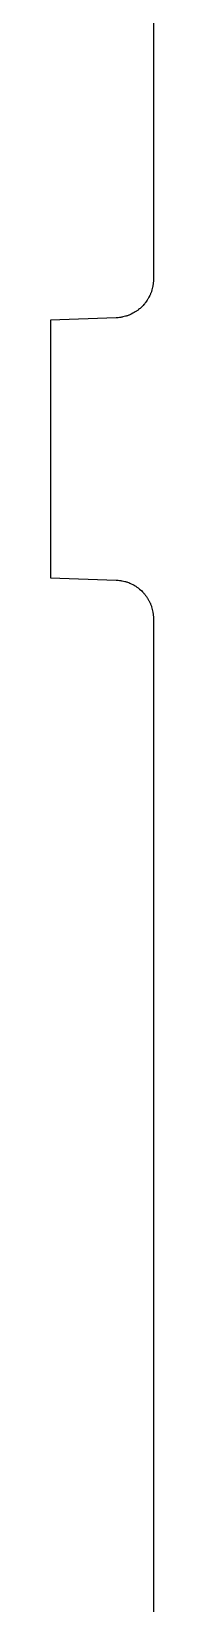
# Model space of a CAD drawing. Header units: metres. Extents: x 0 to 334, y 0 to 488.
# Drawn here: x -0.1 to 3.9, y 366 to 427 of the extents above; entities that cross this region are included whole.
import ezdxf

# ---------------------------------------------------------------- set-up
doc = ezdxf.new("R2010")
doc.units = ezdxf.units.M

msp = doc.modelspace()

# ---------------------------------------------------------------- linework, layer by layer
for p, q in [((3.90039, 434.3), (3.90039, 417.389)), ((3.89453, 417.258), (3.88867, 417.205)), ((3.89648, 417.283), (3.89453, 417.258)), ((3.89746, 417.31), (3.89648, 417.283)), ((3.89941, 417.336), (3.89746, 417.31)), ((3.90039, 417.389), (3.89941, 417.362)), ((3.89941, 417.362), (3.89941, 417.336)), ((3.69922, 416.639), (3.68555, 416.615)), ((3.72461, 416.684), (3.69922, 416.639)), ((3.75977, 416.754), (3.72461, 416.684)), ((3.77051, 416.778), (3.75977, 416.754)), ((3.78027, 416.802), (3.77051, 416.778)), ((3.79102, 416.826), (3.78027, 416.802)), ((3.80078, 416.851), (3.79102, 416.826)), ((3.81836, 416.899), (3.80078, 416.851)), ((3.82617, 416.925), (3.81836, 416.899)), ((3.83398, 416.949), (3.82617, 416.925)), ((3.8418, 416.975), (3.83398, 416.949)), ((3.85547, 417.025), (3.8418, 416.975)), ((3.86719, 417.076), (3.85547, 417.025)), ((3.87207, 417.102), (3.86719, 417.076)), ((3.87695, 417.128), (3.87207, 417.102)), ((3.88184, 417.153), (3.87695, 417.128)), ((3.88574, 417.18), (3.88184, 417.153)), ((3.88867, 417.205), (3.88574, 417.18)), ((3.03418, 416.028), (3.00977, 416.018)), ((3.10449, 416.063), (3.03418, 416.028)), ((3.12695, 416.076), (3.10449, 416.063)), ((3.15039, 416.089), (3.12695, 416.076)), ((3.19531, 416.116), (3.15039, 416.089)), ((3.2168, 416.13), (3.19531, 416.116)), ((3.23926, 416.145), (3.2168, 416.13)), ((3.26074, 416.159), (3.23926, 416.145)), ((3.28125, 416.175), (3.26074, 416.159)), ((3.30273, 416.19), (3.28125, 416.175)), ((3.32324, 416.206), (3.30273, 416.19)), ((3.36426, 416.239), (3.32324, 416.206)), ((3.38379, 416.256), (3.36426, 416.239)), ((3.42285, 416.291), (3.38379, 416.256)), ((3.46094, 416.327), (3.42285, 416.291)), ((3.49707, 416.365), (3.46094, 416.327)), ((3.53223, 416.404), (3.49707, 416.365)), ((3.54883, 416.424), (3.53223, 416.404)), ((3.58203, 416.465), (3.54883, 416.424)), ((3.59766, 416.485), (3.58203, 416.465)), ((3.62891, 416.528), (3.59766, 416.485)), ((3.6582, 416.571), (3.62891, 416.528)), ((3.67188, 416.594), (3.6582, 416.571)), ((3.68555, 416.615), (3.67188, 416.594)), ((2.45215, 415.889), (-0.09961, 415.8)), ((-0.09961, 415.8), (-0.09961, 405.8)), ((2.47852, 415.891), (2.45215, 415.889)), ((2.50488, 415.892), (2.47852, 415.891)), ((2.53027, 415.894), (2.50488, 415.892)), ((2.58301, 415.899), (2.53027, 415.894)), ((2.6084, 415.902), (2.58301, 415.899)), ((2.63477, 415.906), (2.6084, 415.902)), ((2.66016, 415.911), (2.63477, 415.906)), ((2.68652, 415.916), (2.66016, 415.911)), ((2.71191, 415.921), (2.68652, 415.916)), ((2.7627, 415.933), (2.71191, 415.921)), ((2.81348, 415.946), (2.7627, 415.933)), ((2.83887, 415.954), (2.81348, 415.946)), ((2.86328, 415.962), (2.83887, 415.954)), ((2.88867, 415.97), (2.86328, 415.962)), ((2.91309, 415.979), (2.88867, 415.97)), ((2.9375, 415.988), (2.91309, 415.979)), ((2.96191, 415.997), (2.9375, 415.988)), ((2.98633, 416.008), (2.96191, 415.997)), ((3.00977, 416.018), (2.98633, 416.008)), ((-0.09961, 405.8), (2.45215, 405.711)), ((2.45215, 405.711), (2.47852, 405.71)), ((2.47852, 405.71), (2.50488, 405.708)), ((2.50488, 405.708), (2.53027, 405.706)), ((2.53027, 405.706), (2.58301, 405.7)), ((2.58301, 405.7), (2.6084, 405.697)), ((2.6084, 405.697), (2.63477, 405.693)), ((2.63477, 405.693), (2.66016, 405.689)), ((2.66016, 405.689), (2.68652, 405.685)), ((2.68652, 405.685), (2.78809, 405.661)), ((2.78809, 405.661), (2.81348, 405.653)), ((2.81348, 405.653), (2.83887, 405.646)), ((2.83887, 405.646), (2.86328, 405.639)), ((2.86328, 405.639), (2.88867, 405.63)), ((2.88867, 405.63), (2.9375, 405.612)), ((2.9375, 405.612), (2.98633, 405.593)), ((2.98633, 405.593), (3.00977, 405.582)), ((3.00977, 405.582), (3.03418, 405.571)), ((3.03418, 405.571), (3.10449, 405.536)), ((3.10449, 405.536), (3.12695, 405.523)), ((3.12695, 405.523), (3.15039, 405.511)), ((3.15039, 405.511), (3.19531, 405.483)), ((3.19531, 405.483), (3.2168, 405.47)), ((3.2168, 405.47), (3.23926, 405.455)), ((3.23926, 405.455), (3.26074, 405.44)), ((3.26074, 405.44), (3.28125, 405.426)), ((3.28125, 405.426), (3.30273, 405.41)), ((3.30273, 405.41), (3.32324, 405.394)), ((3.32324, 405.394), (3.34375, 405.378)), ((3.34375, 405.378), (3.36426, 405.361)), ((3.36426, 405.361), (3.44238, 405.291)), ((3.44238, 405.291), (3.47949, 405.254)), ((3.47949, 405.254), (3.49707, 405.234)), ((3.49707, 405.234), (3.51465, 405.216)), ((3.51465, 405.216), (3.53223, 405.196)), ((3.53223, 405.196), (3.54883, 405.176)), ((3.54883, 405.176), (3.56543, 405.156)), ((3.56543, 405.156), (3.58203, 405.136)), ((3.58203, 405.136), (3.59766, 405.114)), ((3.59766, 405.114), (3.61328, 405.094)), ((3.61328, 405.094), (3.62891, 405.072)), ((3.62891, 405.072), (3.64355, 405.051)), ((3.64355, 405.051), (3.6582, 405.028)), ((3.6582, 405.028), (3.67188, 405.007)), ((3.67188, 405.007), (3.69922, 404.962)), ((3.69922, 404.962), (3.71191, 404.939)), ((3.71191, 404.939), (3.72461, 404.916)), ((3.72461, 404.916), (3.75977, 404.846)), ((3.75977, 404.846), (3.77051, 404.822)), ((3.77051, 404.822), (3.78027, 404.798)), ((3.78027, 404.798), (3.79102, 404.773)), ((3.79102, 404.773), (3.80078, 404.749)), ((3.80078, 404.749), (3.81836, 404.7)), ((3.81836, 404.7), (3.82617, 404.676)), ((3.82617, 404.676), (3.8418, 404.625)), ((3.8418, 404.625), (3.85547, 404.574)), ((3.85547, 404.574), (3.86719, 404.523)), ((3.86719, 404.523), (3.87695, 404.473)), ((3.87695, 404.473), (3.88184, 404.446)), ((3.88184, 404.446), (3.88574, 404.421)), ((3.88574, 404.421), (3.8916, 404.368)), ((3.8916, 404.368), (3.89453, 404.343)), ((3.89453, 404.343), (3.89648, 404.316)), ((3.89648, 404.316), (3.89746, 404.29)), ((3.89746, 404.29), (3.89941, 404.264)), ((3.89941, 404.264), (3.89941, 404.238)), ((3.89941, 404.238), (3.90039, 404.212)), ((3.90039, 404.212), (3.90039, 345.389))]:
    msp.add_line(p, q)

doc.saveas('drawing.dxf')
